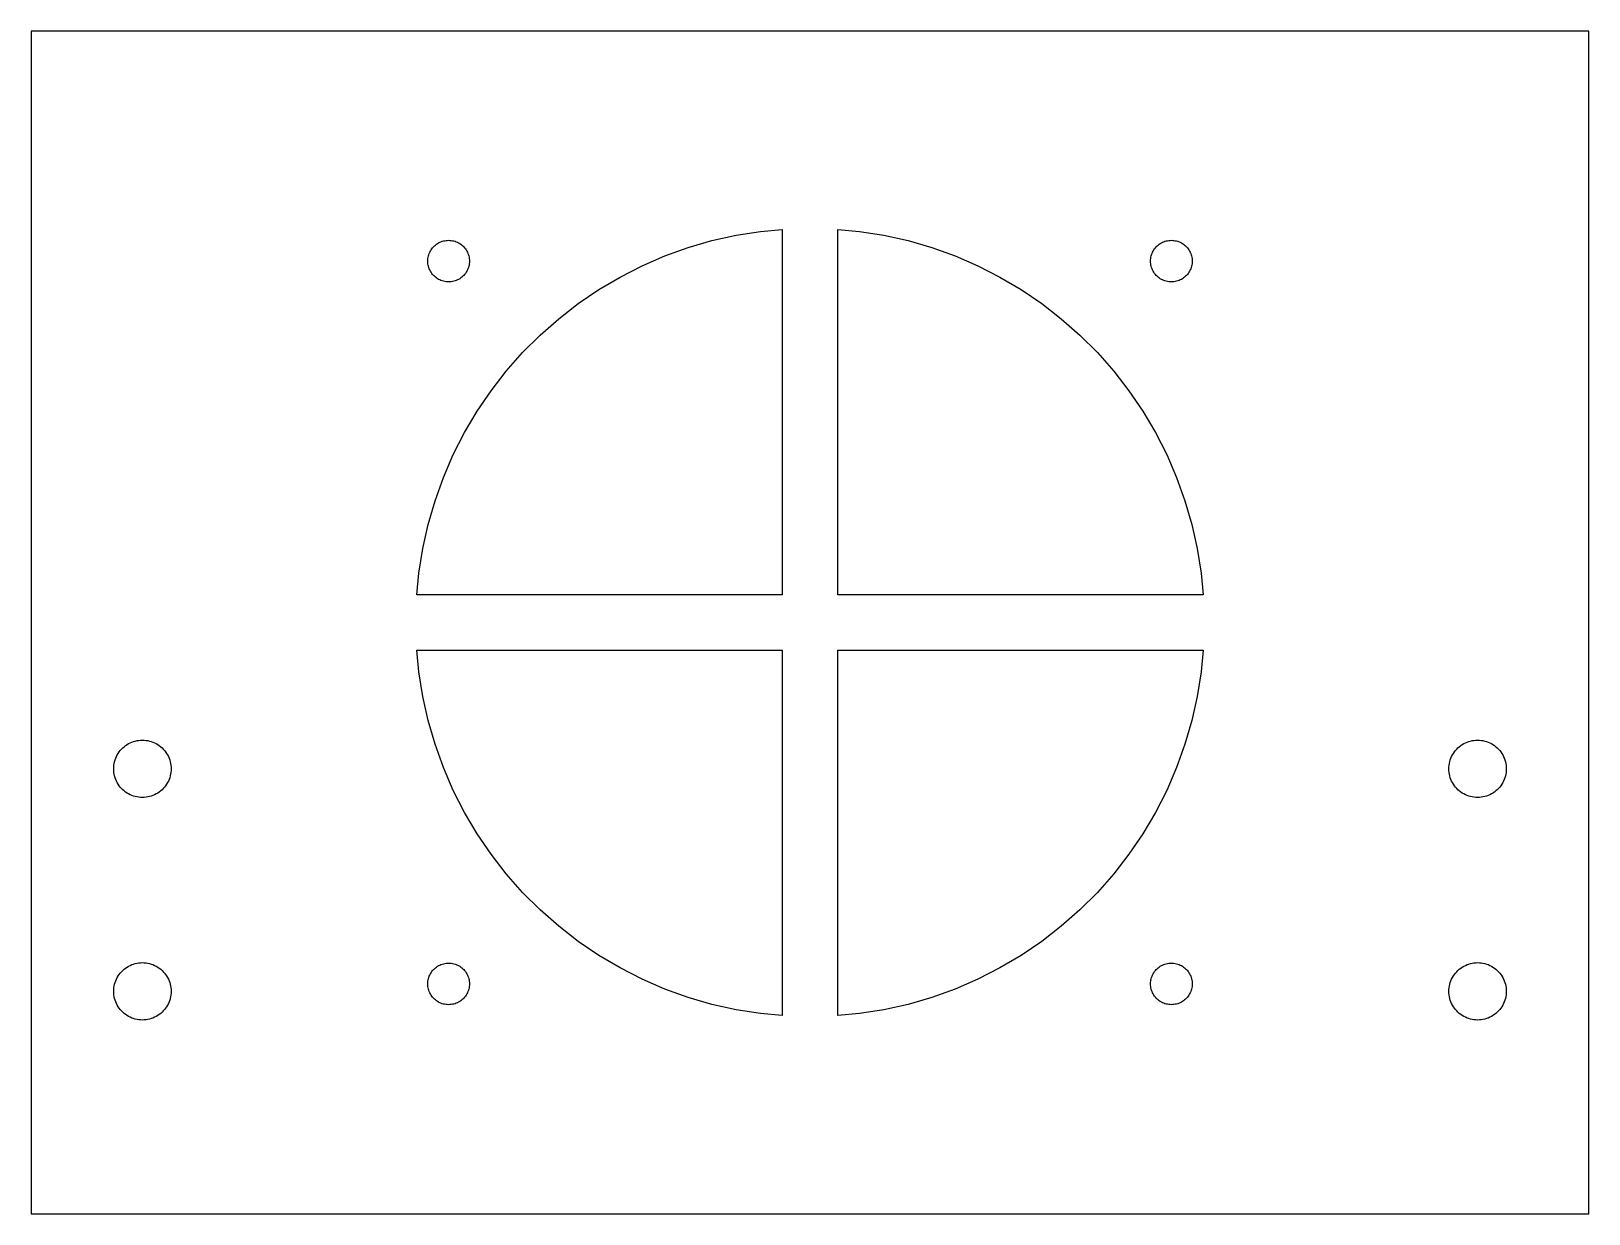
# Model space of a CAD drawing. Extents: x -89 to 272, y -68 to 68.
# Drawn here: x 93.9 to 271.7, y -67.5 to 67.5 of the extents above; entities that cross this region are included whole.
import ezdxf

# ---------------------------------------------------------------- set-up
doc = ezdxf.new("R2010")
doc.units = 0
doc.layers.get('0').update_dxf_attribs({"color": 1})

msp = doc.modelspace()

# ---------------------------------------------------------------- linework, layer by layer
at = {"color": 1}
for p, q in [((271.7, 67.5), (93.9, 67.5)), ((93.9, 67.5), (93.9, -67.5)), ((271.7, -67.5), (271.7, 67.5)), ((174.368, 44.2029), (177.16, 44.6452)), ((177.16, 44.6452), (179.625, 44.8782)), ((179.625, 44.8782), (179.625, 3.17499)), ((185.975, 3.17499), (185.975, 44.8782)), ((185.975, 44.8782), (188.44, 44.6452)), ((188.44, 44.6452), (191.232, 44.2029)), ((139.629, 42.646), (139.72, 42.7639)), ((139.72, 42.7639), (139.819, 42.8758)), ((139.819, 42.8758), (139.924, 42.9813)), ((139.924, 42.9813), (140.036, 43.08)), ((140.036, 43.08), (140.154, 43.1714)), ((140.154, 43.1714), (140.277, 43.2553)), ((140.277, 43.2553), (140.406, 43.3312)), ((140.406, 43.3312), (140.539, 43.399)), ((140.539, 43.399), (140.676, 43.4582)), ((140.676, 43.4582), (140.816, 43.5088)), ((140.816, 43.5088), (140.959, 43.5504)), ((140.959, 43.5504), (141.105, 43.5829)), ((141.105, 43.5829), (141.252, 43.6063)), ((141.252, 43.6063), (141.401, 43.6203)), ((141.401, 43.6203), (141.55, 43.625)), ((141.55, 43.625), (141.699, 43.6203)), ((141.699, 43.6203), (141.848, 43.6063)), ((141.848, 43.6063), (141.995, 43.5829)), ((141.995, 43.5829), (142.141, 43.5504)), ((142.141, 43.5504), (142.284, 43.5088)), ((142.284, 43.5088), (142.424, 43.4582)), ((142.424, 43.4582), (142.561, 43.399)), ((142.561, 43.399), (142.694, 43.3312)), ((142.694, 43.3312), (142.823, 43.2553)), ((142.823, 43.2553), (142.946, 43.1714)), ((142.946, 43.1714), (143.064, 43.08)), ((143.064, 43.08), (143.176, 42.9813)), ((143.176, 42.9813), (143.281, 42.8758)), ((143.281, 42.8758), (143.38, 42.7639)), ((143.38, 42.7639), (143.471, 42.646)), ((166.234, 41.8399), (168.894, 42.7975)), ((168.894, 42.7975), (171.609, 43.5862)), ((171.609, 43.5862), (174.368, 44.2029)), ((191.232, 44.2029), (193.991, 43.5862)), ((193.991, 43.5862), (196.706, 42.7975)), ((196.706, 42.7975), (199.366, 41.8399)), ((222.129, 42.646), (222.22, 42.7639)), ((222.22, 42.7639), (222.319, 42.8758)), ((222.319, 42.8758), (222.424, 42.9813)), ((222.424, 42.9813), (222.536, 43.08)), ((222.536, 43.08), (222.654, 43.1714)), ((222.654, 43.1714), (222.777, 43.2553)), ((222.777, 43.2553), (222.906, 43.3312)), ((222.906, 43.3312), (223.039, 43.399)), ((223.039, 43.399), (223.176, 43.4582)), ((223.176, 43.4582), (223.316, 43.5088)), ((223.316, 43.5088), (223.459, 43.5504)), ((223.459, 43.5504), (223.605, 43.5829)), ((223.605, 43.5829), (223.752, 43.6063)), ((223.752, 43.6063), (223.901, 43.6203)), ((223.901, 43.6203), (224.05, 43.625)), ((224.05, 43.625), (224.199, 43.6203)), ((224.199, 43.6203), (224.348, 43.6063)), ((224.348, 43.6063), (224.495, 43.5829)), ((224.495, 43.5829), (224.641, 43.5504)), ((224.641, 43.5504), (224.784, 43.5088)), ((224.784, 43.5088), (224.924, 43.4582)), ((224.924, 43.4582), (225.061, 43.399)), ((225.061, 43.399), (225.194, 43.3312)), ((225.194, 43.3312), (225.323, 43.2553)), ((225.323, 43.2553), (225.446, 43.1714)), ((225.446, 43.1714), (225.564, 43.08)), ((225.564, 43.08), (225.676, 42.9813)), ((225.676, 42.9813), (225.781, 42.8758)), ((225.781, 42.8758), (225.88, 42.7639)), ((225.88, 42.7639), (225.971, 42.646)), ((139.175, 41.25), (139.18, 41.3991)), ((139.18, 41.1009), (139.175, 41.25)), ((139.18, 41.3991), (139.194, 41.5477)), ((139.194, 40.9523), (139.18, 41.1009)), ((139.194, 41.5477), (139.217, 41.695)), ((139.217, 40.805), (139.194, 40.9523)), ((139.217, 41.695), (139.25, 41.8406)), ((139.25, 41.8406), (139.291, 41.9839)), ((139.291, 41.9839), (139.342, 42.1243)), ((139.342, 42.1243), (139.401, 42.2612)), ((139.401, 42.2612), (139.469, 42.3941)), ((139.469, 42.3941), (139.545, 42.5226)), ((139.545, 42.5226), (139.629, 42.646)), ((143.471, 42.646), (143.555, 42.5226)), ((143.555, 42.5226), (143.631, 42.3941)), ((143.631, 42.3941), (143.699, 42.2612)), ((143.699, 42.2612), (143.758, 42.1243)), ((143.758, 42.1243), (143.809, 41.9839)), ((143.809, 41.9839), (143.85, 41.8406)), ((143.85, 41.8406), (143.883, 41.695)), ((143.883, 41.695), (143.906, 41.5477)), ((143.906, 40.9523), (143.883, 40.805)), ((143.906, 41.5477), (143.92, 41.3991)), ((143.92, 41.1009), (143.906, 40.9523)), ((143.92, 41.3991), (143.925, 41.25)), ((143.925, 41.25), (143.92, 41.1009)), ((163.64, 40.7172), (166.234, 41.8399)), ((199.366, 41.8399), (201.96, 40.7172)), ((221.675, 41.25), (221.68, 41.3991)), ((221.68, 41.1009), (221.675, 41.25)), ((221.68, 41.3991), (221.694, 41.5477)), ((221.694, 40.9523), (221.68, 41.1009)), ((221.694, 41.5477), (221.717, 41.695)), ((221.717, 40.805), (221.694, 40.9523)), ((221.717, 41.695), (221.75, 41.8406)), ((221.75, 41.8406), (221.791, 41.9839)), ((221.791, 41.9839), (221.842, 42.1243)), ((221.842, 42.1243), (221.901, 42.2612)), ((221.901, 42.2612), (221.969, 42.3941)), ((221.969, 42.3941), (222.045, 42.5226)), ((222.045, 42.5226), (222.129, 42.646)), ((225.971, 42.646), (226.055, 42.5226)), ((226.055, 42.5226), (226.131, 42.3941)), ((226.131, 42.3941), (226.199, 42.2612)), ((226.199, 42.2612), (226.258, 42.1243)), ((226.258, 42.1243), (226.309, 41.9839)), ((226.309, 41.9839), (226.35, 41.8406)), ((226.35, 41.8406), (226.383, 41.695)), ((226.383, 41.695), (226.406, 41.5477)), ((226.406, 40.9523), (226.383, 40.805)), ((226.406, 41.5477), (226.42, 41.3991)), ((226.42, 41.1009), (226.406, 40.9523)), ((226.42, 41.3991), (226.425, 41.25)), ((226.425, 41.25), (226.42, 41.1009)), ((139.25, 40.6593), (139.217, 40.805)), ((139.291, 40.5161), (139.25, 40.6593)), ((139.342, 40.3757), (139.291, 40.5161)), ((139.401, 40.2388), (139.342, 40.3757)), ((139.469, 40.1058), (139.401, 40.2388)), ((139.545, 39.9774), (139.469, 40.1058)), ((139.629, 39.854), (139.545, 39.9774)), ((139.72, 39.7361), (139.629, 39.854)), ((139.819, 39.6242), (139.72, 39.7361)), ((139.924, 39.5187), (139.819, 39.6242)), ((140.036, 39.42), (139.924, 39.5187)), ((140.154, 39.3286), (140.036, 39.42)), ((140.277, 39.2447), (140.154, 39.3286)), ((140.406, 39.1688), (140.277, 39.2447)), ((140.539, 39.101), (140.406, 39.1688)), ((142.694, 39.1688), (142.561, 39.101)), ((142.823, 39.2447), (142.694, 39.1688)), ((142.946, 39.3286), (142.823, 39.2447)), ((143.064, 39.42), (142.946, 39.3286)), ((143.176, 39.5187), (143.064, 39.42)), ((143.281, 39.6242), (143.176, 39.5187)), ((143.38, 39.7361), (143.281, 39.6242)), ((143.471, 39.854), (143.38, 39.7361)), ((143.555, 39.9774), (143.471, 39.854)), ((143.631, 40.1058), (143.555, 39.9774)), ((143.699, 40.2388), (143.631, 40.1058)), ((143.758, 40.3757), (143.699, 40.2388)), ((143.809, 40.5161), (143.758, 40.3757)), ((143.85, 40.6593), (143.809, 40.5161)), ((143.883, 40.805), (143.85, 40.6593)), ((158.688, 37.9948), (161.121, 39.4338)), ((161.121, 39.4338), (163.64, 40.7172)), ((201.96, 40.7172), (204.479, 39.4338)), ((204.479, 39.4338), (206.912, 37.9948)), ((221.75, 40.6593), (221.717, 40.805)), ((221.791, 40.5161), (221.75, 40.6593)), ((221.842, 40.3757), (221.791, 40.5161)), ((221.901, 40.2388), (221.842, 40.3757)), ((221.969, 40.1058), (221.901, 40.2388)), ((222.045, 39.9774), (221.969, 40.1058)), ((222.129, 39.854), (222.045, 39.9774)), ((222.22, 39.7361), (222.129, 39.854)), ((222.319, 39.6242), (222.22, 39.7361)), ((222.424, 39.5187), (222.319, 39.6242)), ((222.536, 39.42), (222.424, 39.5187)), ((222.654, 39.3286), (222.536, 39.42)), ((222.777, 39.2447), (222.654, 39.3286)), ((222.906, 39.1688), (222.777, 39.2447)), ((223.039, 39.101), (222.906, 39.1688)), ((225.194, 39.1688), (225.061, 39.101)), ((225.323, 39.2447), (225.194, 39.1688)), ((225.446, 39.3286), (225.323, 39.2447)), ((225.564, 39.42), (225.446, 39.3286)), ((225.676, 39.5187), (225.564, 39.42)), ((225.781, 39.6242), (225.676, 39.5187)), ((225.88, 39.7361), (225.781, 39.6242)), ((225.971, 39.854), (225.88, 39.7361)), ((226.055, 39.9774), (225.971, 39.854)), ((226.131, 40.1058), (226.055, 39.9774)), ((226.199, 40.2388), (226.131, 40.1058)), ((226.258, 40.3757), (226.199, 40.2388)), ((226.309, 40.5161), (226.258, 40.3757)), ((226.35, 40.6593), (226.309, 40.5161)), ((226.383, 40.805), (226.35, 40.6593)), ((140.676, 39.0418), (140.539, 39.101)), ((140.816, 38.9912), (140.676, 39.0418)), ((140.959, 38.9496), (140.816, 38.9912)), ((141.105, 38.9171), (140.959, 38.9496)), ((141.252, 38.8937), (141.105, 38.9171)), ((141.401, 38.8797), (141.252, 38.8937)), ((141.55, 38.875), (141.401, 38.8797)), ((141.699, 38.8797), (141.55, 38.875)), ((141.848, 38.8937), (141.699, 38.8797)), ((141.995, 38.9171), (141.848, 38.8937)), ((142.141, 38.9496), (141.995, 38.9171)), ((142.284, 38.9912), (142.141, 38.9496)), ((142.424, 39.0418), (142.284, 38.9912)), ((142.561, 39.101), (142.424, 39.0418)), ((156.35, 36.4058), (158.688, 37.9948)), ((206.912, 37.9948), (209.25, 36.4058)), ((223.176, 39.0418), (223.039, 39.101)), ((223.316, 38.9912), (223.176, 39.0418)), ((223.459, 38.9496), (223.316, 38.9912)), ((223.605, 38.9171), (223.459, 38.9496)), ((223.752, 38.8937), (223.605, 38.9171)), ((223.901, 38.8797), (223.752, 38.8937)), ((224.05, 38.875), (223.901, 38.8797)), ((224.199, 38.8797), (224.05, 38.875)), ((224.348, 38.8937), (224.199, 38.8797)), ((224.495, 38.9171), (224.348, 38.8937)), ((224.641, 38.9496), (224.495, 38.9171)), ((224.784, 38.9912), (224.641, 38.9496)), ((224.924, 39.0418), (224.784, 38.9912)), ((225.061, 39.101), (224.924, 39.0418)), ((154.116, 34.6731), (156.35, 36.4058)), ((209.25, 36.4058), (211.484, 34.6731)), ((151.995, 32.8036), (154.116, 34.6731)), ((211.484, 34.6731), (213.605, 32.8036)), ((149.996, 30.8046), (151.995, 32.8036)), ((213.605, 32.8036), (215.604, 30.8046)), ((148.127, 28.6841), (149.996, 30.8046)), ((215.604, 30.8046), (217.473, 28.6841)), ((146.394, 26.4503), (148.127, 28.6841)), ((217.473, 28.6841), (219.206, 26.4503)), ((144.805, 24.1122), (146.394, 26.4503)), ((219.206, 26.4503), (220.795, 24.1122)), ((143.366, 21.6789), (144.805, 24.1122)), ((220.795, 24.1122), (222.234, 21.6789)), ((142.083, 19.1601), (143.366, 21.6789)), ((222.234, 21.6789), (223.517, 19.1601)), ((140.96, 16.5656), (142.083, 19.1601)), ((223.517, 19.1601), (224.64, 16.5656)), ((140.002, 13.9058), (140.96, 16.5656)), ((224.64, 16.5656), (225.598, 13.9058)), ((139.214, 11.191), (140.002, 13.9058)), ((225.598, 13.9058), (226.386, 11.191)), ((138.597, 8.43214), (139.214, 11.191)), ((226.386, 11.191), (227.003, 8.43214)), ((138.155, 5.63998), (138.597, 8.43214)), ((227.003, 8.43214), (227.445, 5.63998)), ((137.922, 3.17499), (138.155, 5.63998)), ((227.445, 5.63998), (227.678, 3.17499)), ((179.625, 3.17499), (137.922, 3.17499)), ((227.678, 3.17499), (185.975, 3.17499)), ((138.155, -5.63998), (137.922, -3.17499)), ((137.922, -3.17499), (179.625, -3.17499)), ((179.625, -3.17499), (179.625, -44.8782)), ((185.975, -3.17499), (227.678, -3.17499)), ((185.975, -44.8782), (185.975, -3.17499)), ((227.678, -3.17499), (227.445, -5.63998)), ((138.597, -8.43214), (138.155, -5.63998)), ((227.445, -5.63998), (227.003, -8.43214)), ((139.214, -11.191), (138.597, -8.43214)), ((227.003, -8.43214), (226.386, -11.191)), ((140.002, -13.9058), (139.214, -11.191)), ((226.386, -11.191), (225.598, -13.9058)), ((104.358, -14.3126), (104.512, -14.1766)), ((104.512, -14.1766), (104.675, -14.0505)), ((104.675, -14.0505), (104.845, -13.9348)), ((104.845, -13.9348), (105.022, -13.8301)), ((105.022, -13.8301), (105.206, -13.7367)), ((105.206, -13.7367), (105.394, -13.655)), ((105.394, -13.655), (105.588, -13.5853)), ((105.588, -13.5853), (105.786, -13.5279)), ((105.786, -13.5279), (105.986, -13.483)), ((105.986, -13.483), (106.19, -13.4508)), ((106.19, -13.4508), (106.394, -13.4315)), ((106.394, -13.4315), (106.6, -13.425)), ((106.6, -13.425), (106.806, -13.4315)), ((106.806, -13.4315), (107.01, -13.4508)), ((107.01, -13.4508), (107.214, -13.483)), ((107.214, -13.483), (107.414, -13.5279)), ((107.414, -13.5279), (107.612, -13.5853)), ((107.612, -13.5853), (107.806, -13.655)), ((107.806, -13.655), (107.994, -13.7367)), ((107.994, -13.7367), (108.178, -13.8301)), ((108.178, -13.8301), (108.355, -13.9348)), ((108.355, -13.9348), (108.525, -14.0505)), ((108.525, -14.0505), (108.688, -14.1766)), ((108.688, -14.1766), (108.842, -14.3126)), ((140.96, -16.5656), (140.002, -13.9058)), ((225.598, -13.9058), (224.64, -16.5656)), ((256.758, -14.3126), (256.912, -14.1766)), ((256.912, -14.1766), (257.075, -14.0505)), ((257.075, -14.0505), (257.245, -13.9348)), ((257.245, -13.9348), (257.422, -13.8301)), ((257.422, -13.8301), (257.606, -13.7367)), ((257.606, -13.7367), (257.794, -13.655)), ((257.794, -13.655), (257.988, -13.5853)), ((257.988, -13.5853), (258.186, -13.5279)), ((258.186, -13.5279), (258.386, -13.483)), ((258.386, -13.483), (258.59, -13.4508)), ((258.59, -13.4508), (258.794, -13.4315)), ((258.794, -13.4315), (259, -13.425)), ((259, -13.425), (259.206, -13.4315)), ((259.206, -13.4315), (259.41, -13.4508)), ((259.41, -13.4508), (259.614, -13.483)), ((259.614, -13.483), (259.814, -13.5279)), ((259.814, -13.5279), (260.012, -13.5853)), ((260.012, -13.5853), (260.206, -13.655)), ((260.206, -13.655), (260.394, -13.7367)), ((260.394, -13.7367), (260.578, -13.8301)), ((260.578, -13.8301), (260.755, -13.9348)), ((260.755, -13.9348), (260.925, -14.0505)), ((260.925, -14.0505), (261.088, -14.1766)), ((261.088, -14.1766), (261.242, -14.3126)), ((103.383, -16.0863), (103.428, -15.8855)), ((103.428, -15.8855), (103.485, -15.688)), ((103.485, -15.688), (103.555, -15.4944)), ((103.555, -15.4944), (103.637, -15.3056)), ((103.637, -15.3056), (103.73, -15.1223)), ((103.73, -15.1223), (103.835, -14.9452)), ((103.835, -14.9452), (103.95, -14.775)), ((103.95, -14.775), (104.077, -14.6124)), ((104.077, -14.6124), (104.213, -14.4581)), ((104.213, -14.4581), (104.358, -14.3126)), ((108.842, -14.3126), (108.987, -14.4581)), ((108.987, -14.4581), (109.123, -14.6124)), ((109.123, -14.6124), (109.25, -14.775)), ((109.25, -14.775), (109.365, -14.9452)), ((109.365, -14.9452), (109.47, -15.1223)), ((109.47, -15.1223), (109.563, -15.3056)), ((109.563, -15.3056), (109.645, -15.4944)), ((109.645, -15.4944), (109.715, -15.688)), ((109.715, -15.688), (109.772, -15.8855)), ((109.772, -15.8855), (109.817, -16.0863)), ((255.783, -16.0863), (255.828, -15.8855)), ((255.828, -15.8855), (255.885, -15.688)), ((255.885, -15.688), (255.955, -15.4944)), ((255.955, -15.4944), (256.037, -15.3056)), ((256.037, -15.3056), (256.13, -15.1223)), ((256.13, -15.1223), (256.235, -14.9452)), ((256.235, -14.9452), (256.35, -14.775)), ((256.35, -14.775), (256.477, -14.6124)), ((256.477, -14.6124), (256.613, -14.4581)), ((256.613, -14.4581), (256.758, -14.3126)), ((261.242, -14.3126), (261.387, -14.4581)), ((261.387, -14.4581), (261.523, -14.6124)), ((261.523, -14.6124), (261.65, -14.775)), ((261.65, -14.775), (261.765, -14.9452)), ((261.765, -14.9452), (261.87, -15.1223)), ((261.87, -15.1223), (261.963, -15.3056)), ((261.963, -15.3056), (262.045, -15.4944)), ((262.045, -15.4944), (262.115, -15.688)), ((262.115, -15.688), (262.172, -15.8855)), ((262.172, -15.8855), (262.217, -16.0863)), ((103.325, -16.7), (103.331, -16.4944)), ((103.331, -16.9056), (103.325, -16.7)), ((103.331, -16.4944), (103.351, -16.2895)), ((103.351, -17.1105), (103.331, -16.9056)), ((103.351, -16.2895), (103.383, -16.0863)), ((103.383, -17.3137), (103.351, -17.1105)), ((103.428, -17.5145), (103.383, -17.3137)), ((103.485, -17.712), (103.428, -17.5145)), ((103.555, -17.9056), (103.485, -17.712)), ((109.715, -17.712), (109.645, -17.9056)), ((109.772, -17.5145), (109.715, -17.712)), ((109.817, -17.3137), (109.772, -17.5145)), ((109.817, -16.0863), (109.849, -16.2895)), ((109.849, -17.1105), (109.817, -17.3137)), ((109.849, -16.2895), (109.869, -16.4944)), ((109.869, -16.9056), (109.849, -17.1105)), ((109.869, -16.4944), (109.875, -16.7)), ((109.875, -16.7), (109.869, -16.9056)), ((142.083, -19.1601), (140.96, -16.5656)), ((224.64, -16.5656), (223.517, -19.1601)), ((255.725, -16.7), (255.731, -16.4944)), ((255.731, -16.9056), (255.725, -16.7)), ((255.731, -16.4944), (255.751, -16.2895)), ((255.751, -17.1105), (255.731, -16.9056)), ((255.751, -16.2895), (255.783, -16.0863)), ((255.783, -17.3137), (255.751, -17.1105)), ((255.828, -17.5145), (255.783, -17.3137)), ((255.885, -17.712), (255.828, -17.5145)), ((255.955, -17.9056), (255.885, -17.712)), ((262.115, -17.712), (262.045, -17.9056)), ((262.172, -17.5145), (262.115, -17.712)), ((262.217, -17.3137), (262.172, -17.5145)), ((262.217, -16.0863), (262.249, -16.2895)), ((262.249, -17.1105), (262.217, -17.3137)), ((262.249, -16.2895), (262.269, -16.4944)), ((262.269, -16.9056), (262.249, -17.1105)), ((262.269, -16.4944), (262.275, -16.7)), ((262.275, -16.7), (262.269, -16.9056)), ((103.637, -18.0944), (103.555, -17.9056)), ((103.73, -18.2777), (103.637, -18.0944)), ((103.835, -18.4548), (103.73, -18.2777)), ((103.95, -18.625), (103.835, -18.4548)), ((104.077, -18.7876), (103.95, -18.625)), ((104.213, -18.9419), (104.077, -18.7876)), ((104.358, -19.0874), (104.213, -18.9419)), ((104.512, -19.2234), (104.358, -19.0874)), ((104.675, -19.3495), (104.512, -19.2234)), ((104.845, -19.4652), (104.675, -19.3495)), ((105.022, -19.5699), (104.845, -19.4652)), ((108.355, -19.4652), (108.178, -19.5699)), ((108.525, -19.3495), (108.355, -19.4652)), ((108.688, -19.2234), (108.525, -19.3495)), ((108.842, -19.0874), (108.688, -19.2234)), ((108.987, -18.9419), (108.842, -19.0874)), ((109.123, -18.7876), (108.987, -18.9419)), ((109.25, -18.625), (109.123, -18.7876)), ((109.365, -18.4548), (109.25, -18.625)), ((109.47, -18.2777), (109.365, -18.4548)), ((109.563, -18.0944), (109.47, -18.2777)), ((109.645, -17.9056), (109.563, -18.0944)), ((143.366, -21.6789), (142.083, -19.1601)), ((223.517, -19.1601), (222.234, -21.6789)), ((256.037, -18.0944), (255.955, -17.9056)), ((256.13, -18.2777), (256.037, -18.0944)), ((256.235, -18.4548), (256.13, -18.2777)), ((256.35, -18.625), (256.235, -18.4548)), ((256.477, -18.7876), (256.35, -18.625)), ((256.613, -18.9419), (256.477, -18.7876)), ((256.758, -19.0874), (256.613, -18.9419)), ((256.912, -19.2234), (256.758, -19.0874)), ((257.075, -19.3495), (256.912, -19.2234)), ((257.245, -19.4652), (257.075, -19.3495)), ((257.422, -19.5699), (257.245, -19.4652)), ((260.755, -19.4652), (260.578, -19.5699)), ((260.925, -19.3495), (260.755, -19.4652)), ((261.088, -19.2234), (260.925, -19.3495)), ((261.242, -19.0874), (261.088, -19.2234)), ((261.387, -18.9419), (261.242, -19.0874)), ((261.523, -18.7876), (261.387, -18.9419)), ((261.65, -18.625), (261.523, -18.7876)), ((261.765, -18.4548), (261.65, -18.625)), ((261.87, -18.2777), (261.765, -18.4548)), ((261.963, -18.0944), (261.87, -18.2777)), ((262.045, -17.9056), (261.963, -18.0944)), ((105.206, -19.6633), (105.022, -19.5699)), ((105.394, -19.745), (105.206, -19.6633)), ((105.588, -19.8147), (105.394, -19.745)), ((105.786, -19.8721), (105.588, -19.8147)), ((105.986, -19.917), (105.786, -19.8721)), ((106.19, -19.9492), (105.986, -19.917)), ((106.394, -19.9685), (106.19, -19.9492)), ((106.6, -19.975), (106.394, -19.9685)), ((106.806, -19.9685), (106.6, -19.975)), ((107.01, -19.9492), (106.806, -19.9685)), ((107.214, -19.917), (107.01, -19.9492)), ((107.414, -19.8721), (107.214, -19.917)), ((107.612, -19.8147), (107.414, -19.8721)), ((107.806, -19.745), (107.612, -19.8147)), ((107.994, -19.6633), (107.806, -19.745)), ((108.178, -19.5699), (107.994, -19.6633)), ((257.606, -19.6633), (257.422, -19.5699)), ((257.794, -19.745), (257.606, -19.6633)), ((257.988, -19.8147), (257.794, -19.745)), ((258.186, -19.8721), (257.988, -19.8147)), ((258.386, -19.917), (258.186, -19.8721)), ((258.59, -19.9492), (258.386, -19.917)), ((258.794, -19.9685), (258.59, -19.9492)), ((259, -19.975), (258.794, -19.9685)), ((259.206, -19.9685), (259, -19.975)), ((259.41, -19.9492), (259.206, -19.9685)), ((259.614, -19.917), (259.41, -19.9492)), ((259.814, -19.8721), (259.614, -19.917)), ((260.012, -19.8147), (259.814, -19.8721)), ((260.206, -19.745), (260.012, -19.8147)), ((260.394, -19.6633), (260.206, -19.745)), ((260.578, -19.5699), (260.394, -19.6633)), ((144.805, -24.1122), (143.366, -21.6789)), ((222.234, -21.6789), (220.795, -24.1122)), ((146.394, -26.4503), (144.805, -24.1122)), ((220.795, -24.1122), (219.206, -26.4503)), ((148.127, -28.6841), (146.394, -26.4503)), ((219.206, -26.4503), (217.473, -28.6841)), ((149.996, -30.8046), (148.127, -28.6841)), ((217.473, -28.6841), (215.604, -30.8046)), ((151.995, -32.8036), (149.996, -30.8046)), ((215.604, -30.8046), (213.605, -32.8036)), ((154.116, -34.6731), (151.995, -32.8036)), ((213.605, -32.8036), (211.484, -34.6731)), ((156.35, -36.4058), (154.116, -34.6731)), ((211.484, -34.6731), (209.25, -36.4058)), ((158.688, -37.9948), (156.35, -36.4058)), ((209.25, -36.4058), (206.912, -37.9948)), ((105.206, -39.1367), (105.394, -39.055)), ((105.394, -39.055), (105.588, -38.9853)), ((105.588, -38.9853), (105.786, -38.9279)), ((105.786, -38.9279), (105.986, -38.883)), ((105.986, -38.883), (106.19, -38.8508)), ((106.19, -38.8508), (106.394, -38.8315)), ((106.394, -38.8315), (106.6, -38.825)), ((106.6, -38.825), (106.806, -38.8315)), ((106.806, -38.8315), (107.01, -38.8508)), ((107.01, -38.8508), (107.214, -38.883)), ((107.214, -38.883), (107.414, -38.9279)), ((107.414, -38.9279), (107.612, -38.9853)), ((107.612, -38.9853), (107.806, -39.055)), ((107.806, -39.055), (107.994, -39.1367)), ((140.406, -39.1688), (140.539, -39.101)), ((140.539, -39.101), (140.676, -39.0418)), ((140.676, -39.0418), (140.816, -38.9912)), ((140.816, -38.9912), (140.959, -38.9496)), ((140.959, -38.9496), (141.105, -38.9171)), ((141.105, -38.9171), (141.252, -38.8937)), ((141.252, -38.8937), (141.401, -38.8797)), ((141.401, -38.8797), (141.55, -38.875)), ((141.55, -38.875), (141.699, -38.8797)), ((141.699, -38.8797), (141.848, -38.8937)), ((141.848, -38.8937), (141.995, -38.9171)), ((141.995, -38.9171), (142.141, -38.9496)), ((142.141, -38.9496), (142.284, -38.9912)), ((142.284, -38.9912), (142.424, -39.0418)), ((142.424, -39.0418), (142.561, -39.101)), ((142.561, -39.101), (142.694, -39.1688)), ((161.121, -39.4338), (158.688, -37.9948)), ((206.912, -37.9948), (204.479, -39.4338)), ((222.906, -39.1688), (223.039, -39.101)), ((223.039, -39.101), (223.176, -39.0418)), ((223.176, -39.0418), (223.316, -38.9912)), ((223.316, -38.9912), (223.459, -38.9496)), ((223.459, -38.9496), (223.605, -38.9171)), ((223.605, -38.9171), (223.752, -38.8937)), ((223.752, -38.8937), (223.901, -38.8797)), ((223.901, -38.8797), (224.05, -38.875)), ((224.05, -38.875), (224.199, -38.8797)), ((224.199, -38.8797), (224.348, -38.8937)), ((224.348, -38.8937), (224.495, -38.9171)), ((224.495, -38.9171), (224.641, -38.9496)), ((224.641, -38.9496), (224.784, -38.9912)), ((224.784, -38.9912), (224.924, -39.0418)), ((224.924, -39.0418), (225.061, -39.101)), ((225.061, -39.101), (225.194, -39.1688)), ((257.606, -39.1367), (257.794, -39.055)), ((257.794, -39.055), (257.988, -38.9853)), ((257.988, -38.9853), (258.186, -38.9279)), ((258.186, -38.9279), (258.386, -38.883)), ((258.386, -38.883), (258.59, -38.8508)), ((258.59, -38.8508), (258.794, -38.8315)), ((258.794, -38.8315), (259, -38.825)), ((259, -38.825), (259.206, -38.8315)), ((259.206, -38.8315), (259.41, -38.8508)), ((259.41, -38.8508), (259.614, -38.883)), ((259.614, -38.883), (259.814, -38.9279)), ((259.814, -38.9279), (260.012, -38.9853)), ((260.012, -38.9853), (260.206, -39.055)), ((260.206, -39.055), (260.394, -39.1367)), ((103.555, -40.8944), (103.637, -40.7056)), ((103.637, -40.7056), (103.73, -40.5222)), ((103.73, -40.5222), (103.835, -40.3452)), ((103.835, -40.3452), (103.95, -40.175)), ((103.95, -40.175), (104.077, -40.0124)), ((104.077, -40.0124), (104.213, -39.8581)), ((104.213, -39.8581), (104.358, -39.7126)), ((104.358, -39.7126), (104.512, -39.5766)), ((104.512, -39.5766), (104.675, -39.4505)), ((104.675, -39.4505), (104.845, -39.3348)), ((104.845, -39.3348), (105.022, -39.2301)), ((105.022, -39.2301), (105.206, -39.1367)), ((107.994, -39.1367), (108.178, -39.2301)), ((108.178, -39.2301), (108.355, -39.3348)), ((108.355, -39.3348), (108.525, -39.4505)), ((108.525, -39.4505), (108.688, -39.5766)), ((108.688, -39.5766), (108.842, -39.7126)), ((108.842, -39.7126), (108.987, -39.8581)), ((108.987, -39.8581), (109.123, -40.0124)), ((109.123, -40.0124), (109.25, -40.175)), ((109.25, -40.175), (109.365, -40.3452)), ((109.365, -40.3452), (109.47, -40.5222)), ((109.47, -40.5222), (109.563, -40.7056)), ((109.563, -40.7056), (109.645, -40.8944)), ((139.194, -40.9523), (139.217, -40.805)), ((139.217, -40.805), (139.25, -40.6593)), ((139.25, -40.6593), (139.291, -40.5161)), ((139.291, -40.5161), (139.342, -40.3757)), ((139.342, -40.3757), (139.401, -40.2388)), ((139.401, -40.2388), (139.469, -40.1058)), ((139.469, -40.1058), (139.545, -39.9774)), ((139.545, -39.9774), (139.629, -39.854)), ((139.629, -39.854), (139.72, -39.7361)), ((139.72, -39.7361), (139.819, -39.6242)), ((139.819, -39.6242), (139.924, -39.5187)), ((139.924, -39.5187), (140.036, -39.42)), ((140.036, -39.42), (140.154, -39.3286)), ((140.154, -39.3286), (140.277, -39.2447)), ((140.277, -39.2447), (140.406, -39.1688)), ((142.694, -39.1688), (142.823, -39.2447)), ((142.823, -39.2447), (142.946, -39.3286)), ((142.946, -39.3286), (143.064, -39.42)), ((143.064, -39.42), (143.176, -39.5187)), ((143.176, -39.5187), (143.281, -39.6242)), ((143.281, -39.6242), (143.38, -39.7361)), ((143.38, -39.7361), (143.471, -39.854)), ((143.471, -39.854), (143.555, -39.9774)), ((143.555, -39.9774), (143.631, -40.1058)), ((143.631, -40.1058), (143.699, -40.2388)), ((143.699, -40.2388), (143.758, -40.3757)), ((143.758, -40.3757), (143.809, -40.5161)), ((143.809, -40.5161), (143.85, -40.6593)), ((143.85, -40.6593), (143.883, -40.805)), ((143.883, -40.805), (143.906, -40.9523)), ((163.64, -40.7172), (161.121, -39.4338)), ((166.234, -41.8399), (163.64, -40.7172)), ((201.96, -40.7172), (199.366, -41.8399)), ((204.479, -39.4338), (201.96, -40.7172)), ((221.694, -40.9523), (221.717, -40.805)), ((221.717, -40.805), (221.75, -40.6593)), ((221.75, -40.6593), (221.791, -40.5161)), ((221.791, -40.5161), (221.842, -40.3757)), ((221.842, -40.3757), (221.901, -40.2388)), ((221.901, -40.2388), (221.969, -40.1058)), ((221.969, -40.1058), (222.045, -39.9774)), ((222.045, -39.9774), (222.129, -39.854)), ((222.129, -39.854), (222.22, -39.7361)), ((222.22, -39.7361), (222.319, -39.6242)), ((222.319, -39.6242), (222.424, -39.5187)), ((222.424, -39.5187), (222.536, -39.42)), ((222.536, -39.42), (222.654, -39.3286)), ((222.654, -39.3286), (222.777, -39.2447)), ((222.777, -39.2447), (222.906, -39.1688)), ((225.194, -39.1688), (225.323, -39.2447)), ((225.323, -39.2447), (225.446, -39.3286)), ((225.446, -39.3286), (225.564, -39.42)), ((225.564, -39.42), (225.676, -39.5187)), ((225.676, -39.5187), (225.781, -39.6242)), ((225.781, -39.6242), (225.88, -39.7361)), ((225.88, -39.7361), (225.971, -39.854)), ((225.971, -39.854), (226.055, -39.9774)), ((226.055, -39.9774), (226.131, -40.1058)), ((226.131, -40.1058), (226.199, -40.2388)), ((226.199, -40.2388), (226.258, -40.3757)), ((226.258, -40.3757), (226.309, -40.5161)), ((226.309, -40.5161), (226.35, -40.6593)), ((226.35, -40.6593), (226.383, -40.805)), ((226.383, -40.805), (226.406, -40.9523)), ((255.955, -40.8944), (256.037, -40.7056)), ((256.037, -40.7056), (256.13, -40.5222)), ((256.13, -40.5222), (256.235, -40.3452)), ((256.235, -40.3452), (256.35, -40.175)), ((256.35, -40.175), (256.477, -40.0124)), ((256.477, -40.0124), (256.613, -39.8581)), ((256.613, -39.8581), (256.758, -39.7126)), ((256.758, -39.7126), (256.912, -39.5766)), ((256.912, -39.5766), (257.075, -39.4505)), ((257.075, -39.4505), (257.245, -39.3348)), ((257.245, -39.3348), (257.422, -39.2301)), ((257.422, -39.2301), (257.606, -39.1367)), ((260.394, -39.1367), (260.578, -39.2301)), ((260.578, -39.2301), (260.755, -39.3348)), ((260.755, -39.3348), (260.925, -39.4505)), ((260.925, -39.4505), (261.088, -39.5766)), ((261.088, -39.5766), (261.242, -39.7126)), ((261.242, -39.7126), (261.387, -39.8581)), ((261.387, -39.8581), (261.523, -40.0124)), ((261.523, -40.0124), (261.65, -40.175)), ((261.65, -40.175), (261.765, -40.3452)), ((261.765, -40.3452), (261.87, -40.5222)), ((261.87, -40.5222), (261.963, -40.7056)), ((261.963, -40.7056), (262.045, -40.8944)), ((103.325, -42.1), (103.331, -41.8943)), ((103.331, -42.3056), (103.325, -42.1)), ((103.331, -41.8943), (103.351, -41.6895)), ((103.351, -42.5105), (103.331, -42.3056)), ((103.351, -41.6895), (103.383, -41.4863)), ((103.383, -42.7137), (103.351, -42.5105)), ((103.383, -41.4863), (103.428, -41.2855)), ((103.428, -41.2855), (103.485, -41.088)), ((103.485, -41.088), (103.555, -40.8944)), ((109.645, -40.8944), (109.715, -41.088)), ((109.715, -41.088), (109.772, -41.2855)), ((109.772, -41.2855), (109.817, -41.4863)), ((109.817, -41.4863), (109.849, -41.6895)), ((109.849, -42.5105), (109.817, -42.7137)), ((109.849, -41.6895), (109.869, -41.8943)), ((109.869, -42.3056), (109.849, -42.5105)), ((109.869, -41.8943), (109.875, -42.1)), ((109.875, -42.1), (109.869, -42.3056)), ((139.175, -41.25), (139.18, -41.1009)), ((139.18, -41.3991), (139.175, -41.25)), ((139.18, -41.1009), (139.194, -40.9523)), ((139.194, -41.5477), (139.18, -41.3991)), ((139.217, -41.695), (139.194, -41.5477)), ((139.25, -41.8406), (139.217, -41.695)), ((139.291, -41.9839), (139.25, -41.8406)), ((139.342, -42.1243), (139.291, -41.9839)), ((139.401, -42.2612), (139.342, -42.1243)), ((139.469, -42.3941), (139.401, -42.2612)), ((139.545, -42.5226), (139.469, -42.3941)), ((139.629, -42.646), (139.545, -42.5226)), ((139.72, -42.7639), (139.629, -42.646)), ((143.471, -42.646), (143.38, -42.7639)), ((143.555, -42.5226), (143.471, -42.646)), ((143.631, -42.3941), (143.555, -42.5226)), ((143.699, -42.2612), (143.631, -42.3941)), ((143.758, -42.1243), (143.699, -42.2612)), ((143.809, -41.9839), (143.758, -42.1243)), ((143.85, -41.8406), (143.809, -41.9839)), ((143.883, -41.695), (143.85, -41.8406)), ((143.906, -41.5477), (143.883, -41.695)), ((143.906, -40.9523), (143.92, -41.1009)), ((143.92, -41.3991), (143.906, -41.5477)), ((143.92, -41.1009), (143.925, -41.25)), ((143.925, -41.25), (143.92, -41.3991)), ((168.894, -42.7975), (166.234, -41.8399)), ((199.366, -41.8399), (196.706, -42.7975)), ((221.675, -41.25), (221.68, -41.1009)), ((221.68, -41.3991), (221.675, -41.25)), ((221.68, -41.1009), (221.694, -40.9523)), ((221.694, -41.5477), (221.68, -41.3991)), ((221.717, -41.695), (221.694, -41.5477)), ((221.75, -41.8406), (221.717, -41.695)), ((221.791, -41.9839), (221.75, -41.8406)), ((221.842, -42.1243), (221.791, -41.9839)), ((221.901, -42.2612), (221.842, -42.1243)), ((221.969, -42.3941), (221.901, -42.2612)), ((222.045, -42.5226), (221.969, -42.3941)), ((222.129, -42.646), (222.045, -42.5226)), ((222.22, -42.7639), (222.129, -42.646)), ((225.971, -42.646), (225.88, -42.7639)), ((226.055, -42.5226), (225.971, -42.646)), ((226.131, -42.3941), (226.055, -42.5226)), ((226.199, -42.2612), (226.131, -42.3941)), ((226.258, -42.1243), (226.199, -42.2612)), ((226.309, -41.9839), (226.258, -42.1243)), ((226.35, -41.8406), (226.309, -41.9839)), ((226.383, -41.695), (226.35, -41.8406)), ((226.406, -41.5477), (226.383, -41.695)), ((226.406, -40.9523), (226.42, -41.1009)), ((226.42, -41.3991), (226.406, -41.5477)), ((226.42, -41.1009), (226.425, -41.25)), ((226.425, -41.25), (226.42, -41.3991)), ((255.725, -42.1), (255.731, -41.8943)), ((255.731, -42.3056), (255.725, -42.1)), ((255.731, -41.8943), (255.751, -41.6895)), ((255.751, -42.5105), (255.731, -42.3056)), ((255.751, -41.6895), (255.783, -41.4863)), ((255.783, -42.7137), (255.751, -42.5105)), ((255.783, -41.4863), (255.828, -41.2855)), ((255.828, -41.2855), (255.885, -41.088)), ((255.885, -41.088), (255.955, -40.8944)), ((262.045, -40.8944), (262.115, -41.088)), ((262.115, -41.088), (262.172, -41.2855)), ((262.172, -41.2855), (262.217, -41.4863)), ((262.217, -41.4863), (262.249, -41.6895)), ((262.249, -42.5105), (262.217, -42.7137)), ((262.249, -41.6895), (262.269, -41.8943)), ((262.269, -42.3056), (262.249, -42.5105)), ((262.269, -41.8943), (262.275, -42.1)), ((262.275, -42.1), (262.269, -42.3056)), ((103.428, -42.9145), (103.383, -42.7137)), ((103.485, -43.112), (103.428, -42.9145)), ((103.555, -43.3056), (103.485, -43.112)), ((103.637, -43.4944), (103.555, -43.3056)), ((103.73, -43.6777), (103.637, -43.4944)), ((103.835, -43.8548), (103.73, -43.6777)), ((103.95, -44.025), (103.835, -43.8548)), ((104.077, -44.1876), (103.95, -44.025)), ((104.213, -44.3419), (104.077, -44.1876)), ((104.358, -44.4874), (104.213, -44.3419)), ((108.987, -44.3419), (108.842, -44.4874)), ((109.123, -44.1876), (108.987, -44.3419)), ((109.25, -44.025), (109.123, -44.1876)), ((109.365, -43.8548), (109.25, -44.025)), ((109.47, -43.6777), (109.365, -43.8548)), ((109.563, -43.4944), (109.47, -43.6777)), ((109.645, -43.3056), (109.563, -43.4944)), ((109.715, -43.112), (109.645, -43.3056)), ((109.772, -42.9145), (109.715, -43.112)), ((109.817, -42.7137), (109.772, -42.9145)), ((139.819, -42.8758), (139.72, -42.7639)), ((139.924, -42.9813), (139.819, -42.8758)), ((140.036, -43.08), (139.924, -42.9813)), ((140.154, -43.1714), (140.036, -43.08)), ((140.277, -43.2553), (140.154, -43.1714)), ((140.406, -43.3312), (140.277, -43.2553)), ((140.539, -43.399), (140.406, -43.3312)), ((140.676, -43.4582), (140.539, -43.399)), ((140.816, -43.5088), (140.676, -43.4582)), ((140.959, -43.5504), (140.816, -43.5088)), ((141.105, -43.5829), (140.959, -43.5504)), ((141.252, -43.6063), (141.105, -43.5829)), ((141.401, -43.6203), (141.252, -43.6063)), ((141.55, -43.625), (141.401, -43.6203)), ((141.699, -43.6203), (141.55, -43.625)), ((141.848, -43.6063), (141.699, -43.6203)), ((141.995, -43.5829), (141.848, -43.6063)), ((142.141, -43.5504), (141.995, -43.5829)), ((142.284, -43.5088), (142.141, -43.5504)), ((142.424, -43.4582), (142.284, -43.5088)), ((142.561, -43.399), (142.424, -43.4582)), ((142.694, -43.3312), (142.561, -43.399)), ((142.823, -43.2553), (142.694, -43.3312)), ((142.946, -43.1714), (142.823, -43.2553)), ((143.064, -43.08), (142.946, -43.1714)), ((143.176, -42.9813), (143.064, -43.08)), ((143.281, -42.8758), (143.176, -42.9813)), ((143.38, -42.7639), (143.281, -42.8758)), ((171.609, -43.5862), (168.894, -42.7975)), ((174.368, -44.2029), (171.609, -43.5862)), ((177.16, -44.6452), (174.368, -44.2029)), ((191.232, -44.2029), (188.44, -44.6452)), ((193.991, -43.5862), (191.232, -44.2029)), ((196.706, -42.7975), (193.991, -43.5862)), ((222.319, -42.8758), (222.22, -42.7639)), ((222.424, -42.9813), (222.319, -42.8758)), ((222.536, -43.08), (222.424, -42.9813)), ((222.654, -43.1714), (222.536, -43.08)), ((222.777, -43.2553), (222.654, -43.1714)), ((222.906, -43.3312), (222.777, -43.2553)), ((223.039, -43.399), (222.906, -43.3312)), ((223.176, -43.4582), (223.039, -43.399)), ((223.316, -43.5088), (223.176, -43.4582)), ((223.459, -43.5504), (223.316, -43.5088)), ((223.605, -43.5829), (223.459, -43.5504)), ((223.752, -43.6063), (223.605, -43.5829)), ((223.901, -43.6203), (223.752, -43.6063)), ((224.05, -43.625), (223.901, -43.6203)), ((224.199, -43.6203), (224.05, -43.625)), ((224.348, -43.6063), (224.199, -43.6203)), ((224.495, -43.5829), (224.348, -43.6063)), ((224.641, -43.5504), (224.495, -43.5829)), ((224.784, -43.5088), (224.641, -43.5504)), ((224.924, -43.4582), (224.784, -43.5088)), ((225.061, -43.399), (224.924, -43.4582)), ((225.194, -43.3312), (225.061, -43.399)), ((225.323, -43.2553), (225.194, -43.3312)), ((225.446, -43.1714), (225.323, -43.2553)), ((225.564, -43.08), (225.446, -43.1714)), ((225.676, -42.9813), (225.564, -43.08)), ((225.781, -42.8758), (225.676, -42.9813)), ((225.88, -42.7639), (225.781, -42.8758)), ((255.828, -42.9145), (255.783, -42.7137)), ((255.885, -43.112), (255.828, -42.9145)), ((255.955, -43.3056), (255.885, -43.112)), ((256.037, -43.4944), (255.955, -43.3056)), ((256.13, -43.6777), (256.037, -43.4944)), ((256.235, -43.8548), (256.13, -43.6777)), ((256.35, -44.025), (256.235, -43.8548)), ((256.477, -44.1876), (256.35, -44.025)), ((256.613, -44.3419), (256.477, -44.1876)), ((256.758, -44.4874), (256.613, -44.3419)), ((261.387, -44.3419), (261.242, -44.4874)), ((261.523, -44.1876), (261.387, -44.3419)), ((261.65, -44.025), (261.523, -44.1876)), ((261.765, -43.8548), (261.65, -44.025)), ((261.87, -43.6777), (261.765, -43.8548)), ((261.963, -43.4944), (261.87, -43.6777)), ((262.045, -43.3056), (261.963, -43.4944)), ((262.115, -43.112), (262.045, -43.3056)), ((262.172, -42.9145), (262.115, -43.112)), ((262.217, -42.7137), (262.172, -42.9145)), ((104.512, -44.6234), (104.358, -44.4874)), ((104.675, -44.7495), (104.512, -44.6234)), ((104.845, -44.8652), (104.675, -44.7495)), ((105.022, -44.9699), (104.845, -44.8652)), ((105.206, -45.0633), (105.022, -44.9699)), ((105.394, -45.145), (105.206, -45.0633)), ((105.588, -45.2147), (105.394, -45.145)), ((105.786, -45.2721), (105.588, -45.2147)), ((105.986, -45.317), (105.786, -45.2721)), ((106.19, -45.3492), (105.986, -45.317)), ((106.394, -45.3685), (106.19, -45.3492)), ((106.6, -45.375), (106.394, -45.3685)), ((106.806, -45.3685), (106.6, -45.375)), ((107.01, -45.3492), (106.806, -45.3685)), ((107.214, -45.317), (107.01, -45.3492)), ((107.414, -45.2721), (107.214, -45.317)), ((107.612, -45.2147), (107.414, -45.2721)), ((107.806, -45.145), (107.612, -45.2147)), ((107.994, -45.0633), (107.806, -45.145)), ((108.178, -44.9699), (107.994, -45.0633)), ((108.355, -44.8652), (108.178, -44.9699)), ((108.525, -44.7495), (108.355, -44.8652)), ((108.688, -44.6234), (108.525, -44.7495)), ((108.842, -44.4874), (108.688, -44.6234)), ((179.625, -44.8782), (177.16, -44.6452)), ((188.44, -44.6452), (185.975, -44.8782)), ((256.912, -44.6234), (256.758, -44.4874)), ((257.075, -44.7495), (256.912, -44.6234)), ((257.245, -44.8652), (257.075, -44.7495)), ((257.422, -44.9699), (257.245, -44.8652)), ((257.606, -45.0633), (257.422, -44.9699)), ((257.794, -45.145), (257.606, -45.0633)), ((257.988, -45.2147), (257.794, -45.145)), ((258.186, -45.2721), (257.988, -45.2147)), ((258.386, -45.317), (258.186, -45.2721)), ((258.59, -45.3492), (258.386, -45.317)), ((258.794, -45.3685), (258.59, -45.3492)), ((259, -45.375), (258.794, -45.3685)), ((259.206, -45.3685), (259, -45.375)), ((259.41, -45.3492), (259.206, -45.3685)), ((259.614, -45.317), (259.41, -45.3492)), ((259.814, -45.2721), (259.614, -45.317)), ((260.012, -45.2147), (259.814, -45.2721)), ((260.206, -45.145), (260.012, -45.2147)), ((260.394, -45.0633), (260.206, -45.145)), ((260.578, -44.9699), (260.394, -45.0633)), ((260.755, -44.8652), (260.578, -44.9699)), ((260.925, -44.7495), (260.755, -44.8652)), ((261.088, -44.6234), (260.925, -44.7495)), ((261.242, -44.4874), (261.088, -44.6234)), ((93.9, -67.5), (271.7, -67.5))]:
    msp.add_line(p, q, dxfattribs=at)

doc.saveas('drawing.dxf')
